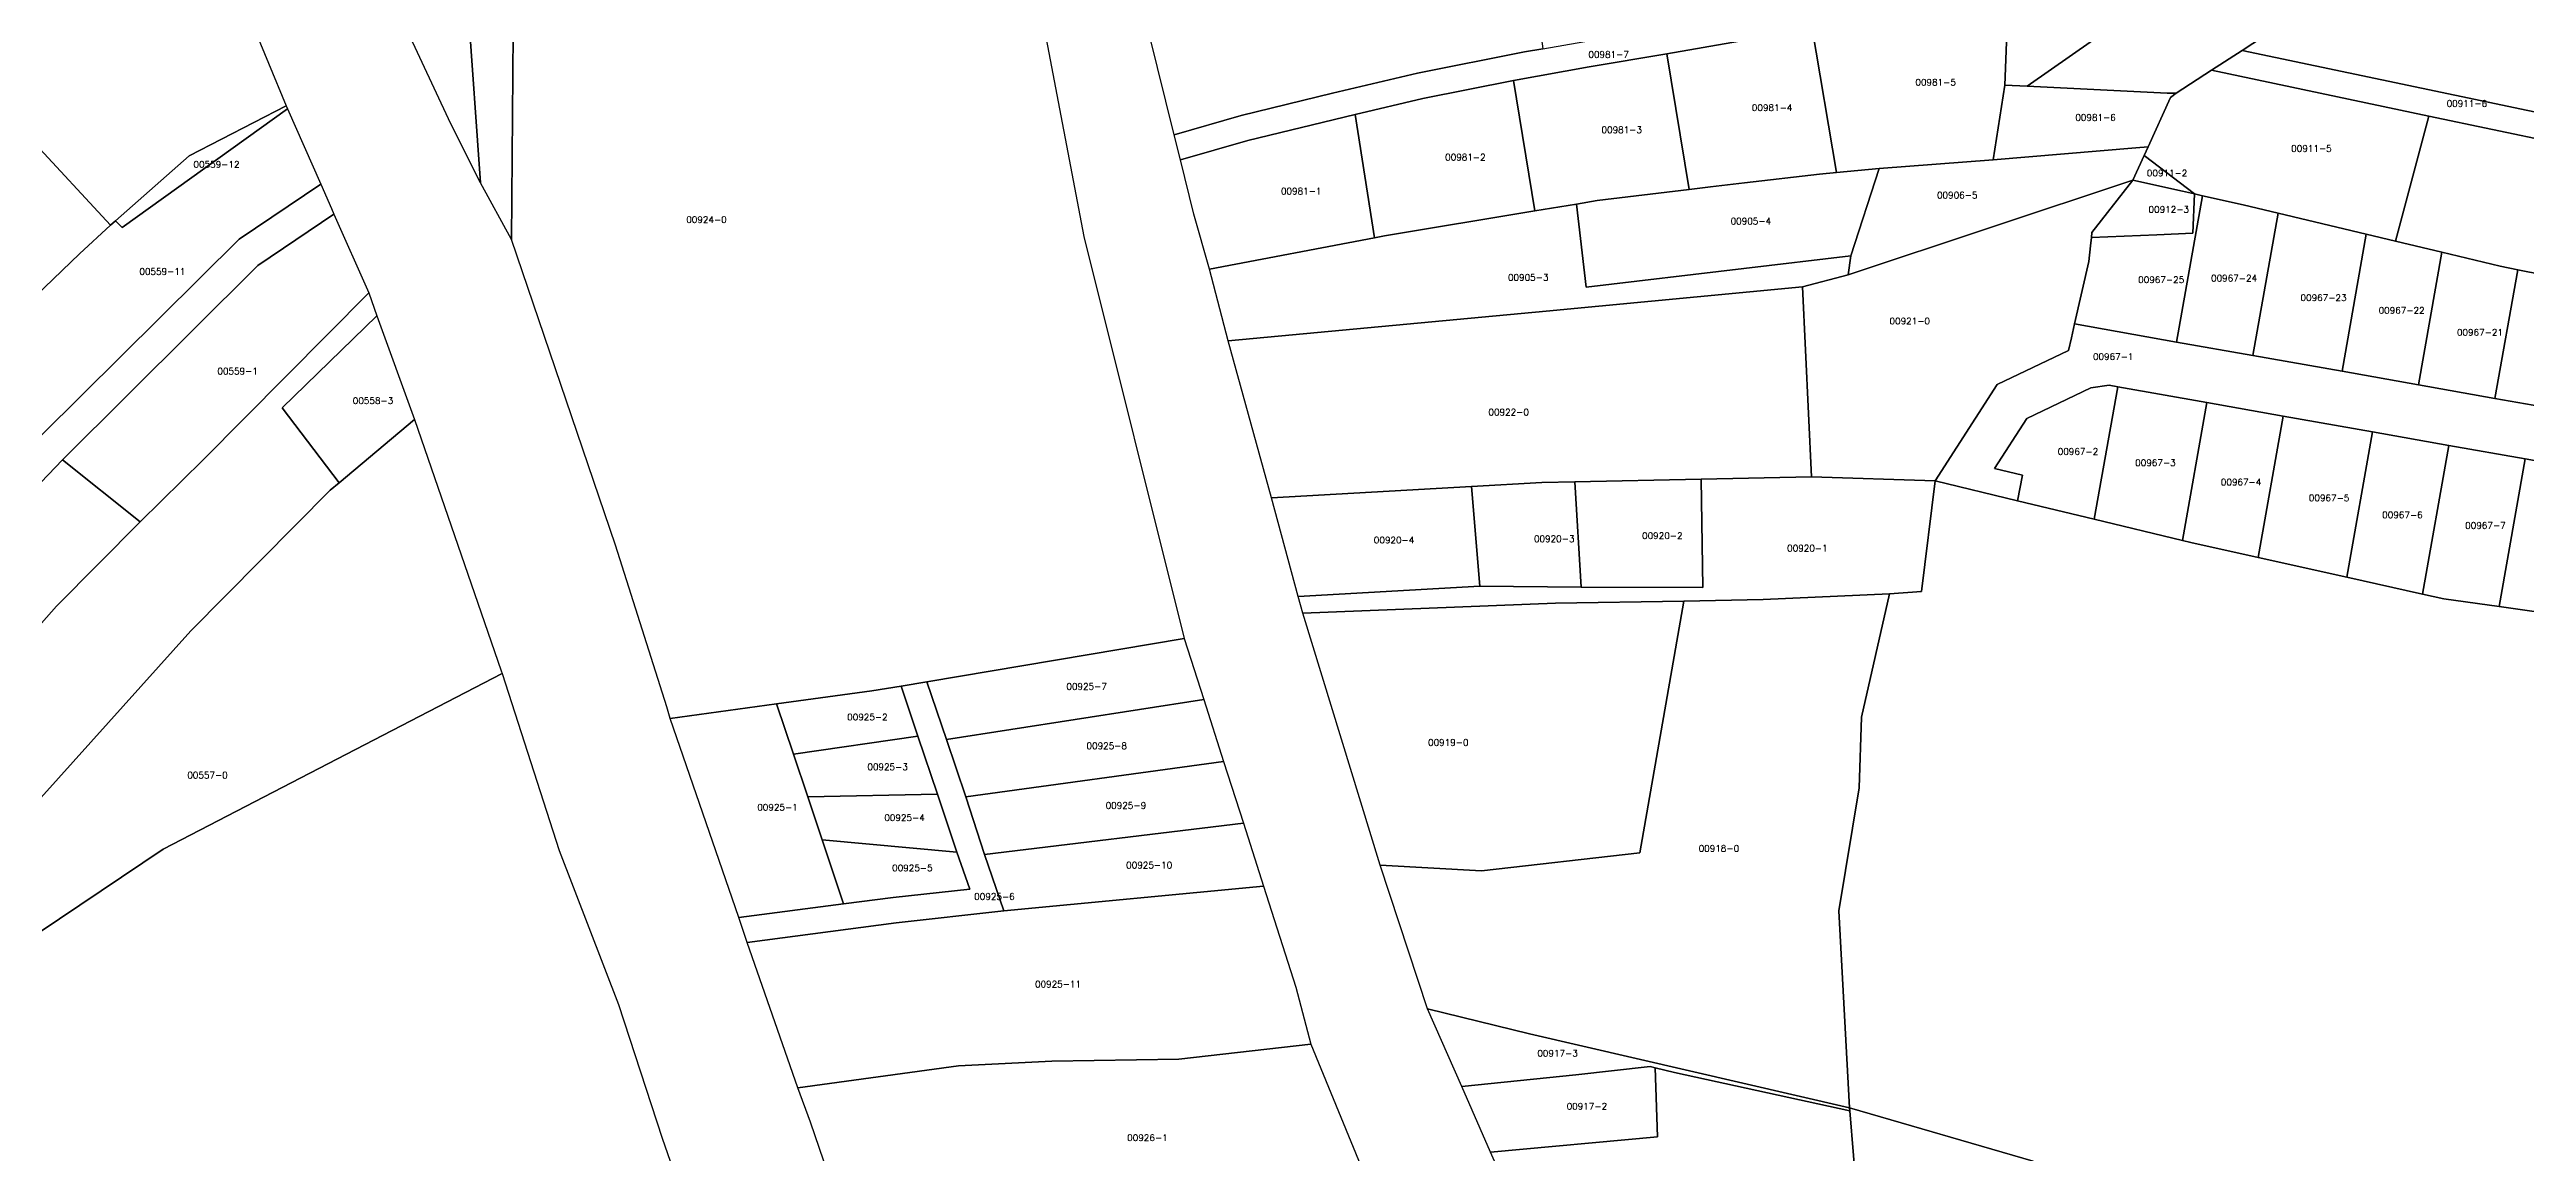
# Model space of a CAD drawing. Header units: metres. Extents: x 7423707 to 7427500, y 4706661 to 4708784.
# Drawn here: x 7424634.3 to 7425017.2, y 4708174.2 to 4708344.9 of the extents above; entities that cross this region are included whole.
import ezdxf

# ---------------------------------------------------------------- set-up
doc = ezdxf.new("R2010")
doc.units = ezdxf.units.M
doc.layers.add('Numrat_Parcelave', color=7, linetype='Continuous')
doc.layers.add('Parcelat_kadastrale2021', color=7, linetype='Continuous')
doc.styles.get("Standard").update_dxf_attribs({"font": 'simplex.shx'})

msp = doc.modelspace()

# ---------------------------------------------------------------- linework, layer by layer
at = {"layer": 'Parcelat_kadastrale2021'}
for points in [[(7424672.7, 4708384.38), (7424656.32, 4708417.68), (7424640.94, 4708444.49), (7424665.89, 4708451.98), (7424676.76, 4708464.18), (7424674.86, 4708449.16), (7424673.41, 4708437.76), (7424681.51, 4708416.27), (7424702.65, 4708403.49), (7424708.32, 4708402.56), (7424723.97, 4708399.97), (7424706.35, 4708376.54), (7424698.95, 4708351.26), (7424700.89, 4708324.31), (7424696.31, 4708333.47), (7424689.26, 4708348.44)], [(7424700.89, 4708324.31), (7424698.95, 4708351.26), (7424706.35, 4708376.54), (7424723.97, 4708399.97), (7424729.52, 4708402.67), (7424750.34, 4708412.82), (7424772.77, 4708423.75), (7424775.41, 4708413), (7424745.16, 4708399.03), (7424729.96, 4708392.04), (7424715.87, 4708377.95), (7424706, 4708353.99), (7424705.65, 4708315.59)], [(7424928.19, 4708377.3), (7424948.83, 4708398.8), (7424960.34, 4708386.16), (7424968.07, 4708373.1), (7424981.2, 4708350.03), (7424978.32, 4708348.17), (7424970.74, 4708360.84), (7424939.99, 4708339.27), (7424936.53, 4708339.44), (7424936.78, 4708346.06), (7424936.94, 4708353.74), (7424937.02, 4708357.82), (7424937.87, 4708375.27)], [(7424652.27, 4708379.45), (7424662.66, 4708356.11), (7424670.83, 4708336.26), (7424655.84, 4708328.51), (7424644.45, 4708318.45), (7424643.68, 4708317.77), (7424619.22, 4708344.18)], [(7424705.65, 4708315.59), (7424706, 4708353.99), (7424721.77, 4708357.78), (7424750.83, 4708369.32), (7424781.67, 4708381.56), (7424794.17, 4708316.03), (7424809.67, 4708253.84), (7424769.91, 4708247.17), (7424765.92, 4708246.5), (7424761.4, 4708245.74), (7424746.65, 4708243.75), (7424730.22, 4708241.51), (7424729.69, 4708243.27), (7424721.76, 4708268.29)], [(7424804.26, 4708347.38), (7424857.68, 4708364.38), (7424862.15, 4708365.3), (7424864.91, 4708346.61), (7424865.14, 4708345.07), (7424862.28, 4708344.58), (7424845.72, 4708341.28), (7424832.62, 4708338.19), (7424818.5, 4708334.73), (7424808.13, 4708331.76)], [(7424978.32, 4708348.17), (7424973.25, 4708344.82), (7424968.49, 4708341.74), (7424963.03, 4708338.2), (7424961.63, 4708338.18), (7424939.99, 4708339.27), (7424970.74, 4708360.84)], [(7425022.4, 4708362.44), (7425041.61, 4708357.68), (7425090.4, 4708347.46), (7425139.2, 4708342.17), (7425127.03, 4708316.49), (7425077.72, 4708322.97), (7425039.39, 4708330.93), (7425022.58, 4708334.43), (7424973.25, 4708344.82), (7424978.32, 4708348.17), (7424981.2, 4708350.03), (7424984.08, 4708351.89), (7424997.19, 4708352.75), (7425000.44, 4708352.97), (7425021.05, 4708361.85)], [(7424892.35, 4708349.65), (7424904.71, 4708351.9), (7424919.57, 4708354.3), (7424934.99, 4708357.44), (7424937.02, 4708357.82), (7424936.94, 4708353.74), (7424920.29, 4708350.36), (7424906.74, 4708348.2), (7424884.31, 4708344.29), (7424872.28, 4708342.25), (7424860.56, 4708340.16), (7424846.57, 4708337.37), (7424836.11, 4708334.91), (7424819.53, 4708330.87), (7424809.09, 4708327.87), (7424808.13, 4708331.76), (7424818.5, 4708334.73), (7424832.62, 4708338.19), (7424845.72, 4708341.28), (7424862.28, 4708344.58), (7424865.14, 4708345.07), (7424871.61, 4708346.2), (7424889.96, 4708349.3)], [(7424934.75, 4708327.87), (7424917.13, 4708326.56), (7424910.53, 4708325.93), (7424906.74, 4708348.2), (7424920.29, 4708350.36), (7424936.94, 4708353.74), (7424936.78, 4708346.06), (7424936.53, 4708339.44)], [(7424896.28, 4708324.33), (7424891.06, 4708323.71), (7424887.74, 4708323.31), (7424884.31, 4708344.29), (7424906.74, 4708348.2), (7424910.53, 4708325.93), (7424907.91, 4708325.67)], [(7424621.25, 4708296.46), (7424600.16, 4708323.33), (7424619.22, 4708344.18), (7424643.68, 4708317.77), (7424638.86, 4708313.33)], [(7424873.53, 4708321.59), (7424870.32, 4708321.05), (7424863.86, 4708319.98), (7424860.56, 4708340.16), (7424872.28, 4708342.25), (7424884.31, 4708344.29), (7424887.74, 4708323.31)], [(7424973.25, 4708344.82), (7425022.58, 4708334.43), (7425039.39, 4708330.93), (7425038.36, 4708327.06), (7425021.76, 4708330.51), (7425002.08, 4708334.66), (7424968.49, 4708341.74)], [(7424863.86, 4708319.98), (7424840.62, 4708316.11), (7424839.11, 4708315.83), (7424836.11, 4708334.91), (7424846.57, 4708337.37), (7424860.56, 4708340.16)], [(7424962.17, 4708337.51), (7424963.03, 4708338.2), (7424968.49, 4708341.74), (7425002.08, 4708334.66), (7424996.92, 4708315.32), (7424992.43, 4708316.38), (7424978.79, 4708319.64), (7424973.38, 4708320.94), (7424967.08, 4708322.34), (7424965.86, 4708322.61), (7424958.09, 4708328.58), (7424958.7, 4708329.91)], [(7424655.84, 4708328.51), (7424670.83, 4708336.26), (7424671.05, 4708335.76), (7424645.46, 4708317.41), (7424644.45, 4708318.45)], [(7424963.03, 4708338.2), (7424962.17, 4708337.51), (7424958.7, 4708329.91), (7424956.79, 4708329.72), (7424934.75, 4708327.87), (7424936.53, 4708339.44), (7424939.99, 4708339.27), (7424961.63, 4708338.18)], [(7424676.19, 4708324.11), (7424663.55, 4708315.63), (7424633.05, 4708285.38), (7424621.25, 4708296.46), (7424638.86, 4708313.33), (7424643.68, 4708317.77), (7424644.45, 4708318.45), (7424645.46, 4708317.41), (7424671.05, 4708335.76)], [(7424813.61, 4708310.96), (7424811.17, 4708319.46), (7424809.09, 4708327.87), (7424819.53, 4708330.87), (7424836.11, 4708334.91), (7424839.11, 4708315.83)], [(7425013.15, 4708311.44), (7425004.13, 4708313.59), (7424996.92, 4708315.32), (7425002.08, 4708334.66), (7425021.76, 4708330.51), (7425038.36, 4708327.06), (7425033.16, 4708307.48), (7425027.61, 4708308.57), (7425015.84, 4708310.9)], [(7424958.7, 4708329.91), (7424958.09, 4708328.58), (7424956.34, 4708324.74), (7424912.33, 4708310.12), (7424912.73, 4708313.02), (7424917.13, 4708326.56), (7424934.75, 4708327.87), (7424956.79, 4708329.72)], [(7424958.09, 4708328.58), (7424965.86, 4708322.61), (7424964.02, 4708323.03), (7424956.34, 4708324.74)], [(7424917.13, 4708326.56), (7424912.73, 4708313.02), (7424896.2, 4708311.09), (7424871.83, 4708308.19), (7424870.32, 4708321.05), (7424873.53, 4708321.59), (7424887.74, 4708323.31), (7424891.06, 4708323.71), (7424896.28, 4708324.33), (7424907.91, 4708325.67), (7424910.53, 4708325.93)], [(7424925.77, 4708278.23), (7424906.66, 4708278.85), (7424905.27, 4708308.26), (7424912.33, 4708310.12), (7424956.34, 4708324.74), (7424949.99, 4708316.64), (7424949.92, 4708315.9), (7424949.79, 4708314.57), (7424949.55, 4708312.14), (7424947.33, 4708302.5), (7424946.83, 4708300.35), (7424946.38, 4708298.4), (7424935.37, 4708293.12)], [(7424965.86, 4708322.61), (7424965.61, 4708316.53), (7424960.02, 4708316.31), (7424949.92, 4708315.9), (7424949.99, 4708316.64), (7424956.34, 4708324.74), (7424964.02, 4708323.03)], [(7424676.19, 4708324.11), (7424677.85, 4708320.36), (7424678.23, 4708319.5), (7424666.45, 4708311.53), (7424636.25, 4708281.48), (7424605.18, 4708249.01), (7424577.73, 4708220.56), (7424551.78, 4708192.02), (7424547.19, 4708187), (7424545.27, 4708188.42), (7424543.27, 4708189.9), (7424549.56, 4708196.77), (7424577.33, 4708227.15), (7424595.49, 4708246.07), (7424633.05, 4708285.38), (7424663.55, 4708315.63)], [(7424912.33, 4708310.12), (7424905.27, 4708308.26), (7424865.61, 4708304.48), (7424816.46, 4708299.91), (7424813.61, 4708310.96), (7424839.11, 4708315.83), (7424840.62, 4708316.11), (7424863.86, 4708319.98), (7424870.32, 4708321.05), (7424871.83, 4708308.19), (7424896.2, 4708311.09), (7424912.73, 4708313.02)], [(7424949.92, 4708315.9), (7424960.02, 4708316.31), (7424965.61, 4708316.53), (7424965.86, 4708322.61), (7424967.08, 4708322.34), (7424963.08, 4708299.71), (7424947.33, 4708302.5), (7424949.55, 4708312.14), (7424949.79, 4708314.57)], [(7424967.08, 4708322.34), (7424973.38, 4708320.94), (7424978.79, 4708319.64), (7424974.9, 4708297.62), (7424963.08, 4708299.71)], [(7424678.23, 4708319.5), (7424683.6, 4708307.32), (7424658.01, 4708281.49), (7424648.28, 4708271.91), (7424636.25, 4708281.48), (7424666.45, 4708311.53)], [(7424978.79, 4708319.64), (7424992.43, 4708316.38), (7424988.68, 4708295.18), (7424974.9, 4708297.62)], [(7424988.68, 4708295.18), (7424992.43, 4708316.38), (7424996.92, 4708315.32), (7425004.13, 4708313.59), (7425000.5, 4708293.09)], [(7425004.13, 4708313.59), (7425013.15, 4708311.44), (7425015.84, 4708310.9), (7425012.31, 4708291), (7425000.5, 4708293.09)], [(7425015.84, 4708310.9), (7425027.61, 4708308.57), (7425024.13, 4708288.9), (7425012.31, 4708291)], [(7424572.48, 4708162.02), (7424551.59, 4708163.31), (7424565.94, 4708181.61), (7424566.31, 4708182.09), (7424582.99, 4708200.02), (7424591.32, 4708209.35), (7424616.25, 4708237.29), (7424617.79, 4708239.04), (7424635.34, 4708258.84), (7424648.28, 4708271.91), (7424658.01, 4708281.49), (7424683.6, 4708307.32), (7424684.87, 4708303.75), (7424670.22, 4708289.55), (7424679.05, 4708277.95), (7424677.63, 4708276.8), (7424656.09, 4708255.03), (7424632.92, 4708229.2), (7424611.58, 4708207.67), (7424613.01, 4708206.04), (7424580.72, 4708171.3), (7424573.4, 4708163.37)], [(7424906.66, 4708278.85), (7424889.59, 4708278.5), (7424870.09, 4708278.08), (7424864.99, 4708277.97), (7424854.08, 4708277.35), (7424823.15, 4708275.6), (7424816.46, 4708299.91), (7424865.61, 4708304.48), (7424905.27, 4708308.26)], [(7424690.68, 4708287.71), (7424679.05, 4708277.95), (7424670.22, 4708289.55), (7424684.87, 4708303.75)], [(7424950.37, 4708272.31), (7424938.5, 4708275.17), (7424939.3, 4708279.14), (7424934.96, 4708280.13), (7424939.97, 4708287.89), (7424949.85, 4708292.63), (7424952.68, 4708293.02), (7424953.99, 4708292.79)], [(7424964, 4708269.03), (7424950.37, 4708272.31), (7424953.99, 4708292.79), (7424967.77, 4708290.35)], [(7424975.72, 4708266.39), (7424965.32, 4708268.72), (7424964, 4708269.03), (7424967.77, 4708290.35), (7424979.59, 4708288.26)], [(7424690.68, 4708287.71), (7424704.06, 4708248.87), (7424704.21, 4708248.42), (7424651.83, 4708221.3), (7424619.71, 4708199.74), (7424613.01, 4708206.04), (7424611.58, 4708207.67), (7424632.92, 4708229.2), (7424656.09, 4708255.03), (7424677.63, 4708276.8), (7424679.05, 4708277.95)], [(7424989.4, 4708263.34), (7424975.72, 4708266.39), (7424979.59, 4708288.26), (7424993.38, 4708285.82)], [(7425001.12, 4708260.73), (7424989.4, 4708263.34), (7424993.38, 4708285.82), (7425005.19, 4708283.73)], [(7425012.97, 4708258.79), (7425004.43, 4708260), (7425001.12, 4708260.73), (7425005.19, 4708283.73), (7425017.01, 4708281.63)], [(7424648.28, 4708271.91), (7424635.34, 4708258.84), (7424617.79, 4708239.04), (7424605.18, 4708249.01), (7424636.25, 4708281.48)], [(7424925.77, 4708278.23), (7424923.66, 4708261.15), (7424918.72, 4708260.79), (7424899.17, 4708259.91), (7424886.92, 4708259.65), (7424867.1, 4708259.3), (7424827.99, 4708257.8), (7424827.3, 4708260.36), (7424855.4, 4708261.96), (7424871.03, 4708261.79), (7424889.86, 4708261.76), (7424889.59, 4708278.5), (7424906.66, 4708278.85)], [(7424889.59, 4708278.5), (7424889.86, 4708261.76), (7424871.03, 4708261.79), (7424870.09, 4708278.08)], [(7425024.86, 4708257.11), (7425012.97, 4708258.79), (7425017.01, 4708281.63), (7425028.83, 4708279.54)], [(7424855.4, 4708261.96), (7424827.3, 4708260.36), (7424823.15, 4708275.6), (7424854.08, 4708277.35)], [(7424871.03, 4708261.79), (7424855.4, 4708261.96), (7424854.08, 4708277.35), (7424864.99, 4708277.97), (7424870.09, 4708278.08)], [(7424886.92, 4708259.65), (7424880.14, 4708220.72), (7424855.65, 4708217.9), (7424839.97, 4708218.78), (7424827.99, 4708257.8), (7424867.1, 4708259.3)], [(7424918.72, 4708260.79), (7424914.41, 4708241.68), (7424914.05, 4708230.76), (7424910.88, 4708211.73), (7424912.55, 4708181.26), (7424863.05, 4708192.71), (7424847.28, 4708196.59), (7424839.97, 4708218.78), (7424855.65, 4708217.9), (7424880.14, 4708220.72), (7424886.92, 4708259.65), (7424899.17, 4708259.91)], [(7424769.91, 4708247.17), (7424809.67, 4708253.84), (7424812.71, 4708244.43), (7424772.9, 4708238.23)], [(7424704.21, 4708248.42), (7424713.06, 4708221.05), (7424722.23, 4708197.24), (7424728.99, 4708176.59), (7424744.15, 4708132.86), (7424761.53, 4708080.08), (7424772.97, 4708045.8), (7424720.88, 4708027.84), (7424679.5, 4708013.22), (7424629.71, 4708080.54), (7424613.51, 4708105.35), (7424597.87, 4708128.93), (7424572.48, 4708162.02), (7424573.4, 4708163.37), (7424580.72, 4708171.3), (7424613.01, 4708206.04), (7424619.71, 4708199.74), (7424651.83, 4708221.3)], [(7424742.13, 4708206.83), (7424740.83, 4708210.73), (7424757.02, 4708212.81), (7424764.67, 4708213.79), (7424776.53, 4708215.08), (7424774.5, 4708220.8), (7424771.52, 4708229.76), (7424768.49, 4708238.76), (7424765.92, 4708246.5), (7424769.91, 4708247.17), (7424772.9, 4708238.23), (7424775.89, 4708229.39), (7424778.81, 4708220.46), (7424781.8, 4708211.73), (7424765.13, 4708209.88)], [(7424746.65, 4708243.75), (7424761.4, 4708245.74), (7424765.92, 4708246.5), (7424768.49, 4708238.76), (7424749.26, 4708235.95)], [(7424812.71, 4708244.43), (7424815.76, 4708234.84), (7424775.89, 4708229.39), (7424772.9, 4708238.23)], [(7424740.83, 4708210.73), (7424730.22, 4708241.51), (7424746.65, 4708243.75), (7424749.26, 4708235.95), (7424751.47, 4708229.35), (7424753.68, 4708222.74), (7424757.02, 4708212.81)], [(7424768.49, 4708238.76), (7424771.52, 4708229.76), (7424751.47, 4708229.35), (7424749.26, 4708235.95)], [(7424778.81, 4708220.46), (7424775.89, 4708229.39), (7424815.76, 4708234.84), (7424818.83, 4708225.31)], [(7424771.52, 4708229.76), (7424774.5, 4708220.8), (7424753.68, 4708222.74), (7424751.47, 4708229.35)], [(7424821.95, 4708215.55), (7424781.8, 4708211.73), (7424778.81, 4708220.46), (7424818.83, 4708225.31)], [(7424764.67, 4708213.79), (7424757.02, 4708212.81), (7424753.68, 4708222.74), (7424774.5, 4708220.8), (7424776.53, 4708215.08)], [(7424774.79, 4708187.78), (7424749.95, 4708184.35), (7424742.13, 4708206.83), (7424765.13, 4708209.88), (7424781.8, 4708211.73), (7424821.95, 4708215.55), (7424826.94, 4708199.93), (7424829.23, 4708191.13), (7424808.85, 4708188.82), (7424789.23, 4708188.49)], [(7424863.05, 4708192.71), (7424912.55, 4708181.26), (7424912.58, 4708180.82), (7424885.47, 4708186.72), (7424882.51, 4708187.45), (7424881.72, 4708187.64), (7424870.21, 4708186.39), (7424852.58, 4708184.55), (7424847.28, 4708196.59)], [(7424749.95, 4708184.35), (7424774.79, 4708187.78), (7424789.23, 4708188.49), (7424808.85, 4708188.82), (7424829.23, 4708191.13), (7424836.98, 4708172.28), (7424802.8, 4708168.58), (7424757.43, 4708162.94), (7424751.89, 4708179.06)], [(7424857.05, 4708174.4), (7424852.58, 4708184.55), (7424870.21, 4708186.39), (7424881.72, 4708187.64), (7424882.51, 4708187.45), (7424882.87, 4708176.78)], [(7424913.7, 4708166.99), (7424910.61, 4708159.68), (7424895.39, 4708158.16), (7424875.82, 4708156.21), (7424865.52, 4708155.19), (7424857.05, 4708174.4), (7424882.87, 4708176.78), (7424882.51, 4708187.45), (7424885.47, 4708186.72), (7424912.58, 4708180.82)], [(7424910.61, 4708159.68), (7424913.7, 4708166.99), (7424912.58, 4708180.82), (7424912.55, 4708181.26), (7424940.91, 4708173.01), (7424937.18, 4708154.15), (7424936.18, 4708149.14), (7424910.47, 4708157.38)]]:
    msp.add_lwpolyline(points, close=True, dxfattribs=at)
for points in [[(7425028.83, 4708279.54), (7425017.01, 4708281.63), (7425005.19, 4708283.73), (7424993.38, 4708285.82), (7424979.59, 4708288.26), (7424967.77, 4708290.35), (7424953.99, 4708292.79), (7424952.68, 4708293.02), (7424949.85, 4708292.63), (7424939.97, 4708287.89), (7424934.96, 4708280.13), (7424939.3, 4708279.14), (7424938.5, 4708275.17), (7424925.77, 4708278.23), (7424935.37, 4708293.12), (7424946.38, 4708298.4), (7424946.83, 4708300.35), (7424947.33, 4708302.5), (7424963.08, 4708299.71), (7424974.9, 4708297.62), (7424988.68, 4708295.18), (7425000.5, 4708293.09), (7425012.31, 4708291), (7425024.13, 4708288.9)], [(7424940.91, 4708173.01), (7424912.55, 4708181.26), (7424910.88, 4708211.73), (7424914.05, 4708230.76), (7424914.41, 4708241.68), (7424918.72, 4708260.79), (7424923.66, 4708261.15), (7424925.77, 4708278.23), (7424938.5, 4708275.17), (7424950.37, 4708272.31), (7424964, 4708269.03), (7424965.32, 4708268.72), (7424975.72, 4708266.39), (7424989.4, 4708263.34), (7425001.12, 4708260.73), (7425004.43, 4708260), (7425012.97, 4708258.79), (7425024.86, 4708257.11)]]:
    msp.add_lwpolyline(points, dxfattribs=at)

# ---------------------------------------------------------------- texts
at = {"layer": 'Numrat_Parcelave'}
for s, p in [('00981-7', (7424872.16, 4708343.68)), ('00981-5', (7424922.72, 4708339.38)), ('00981-4', (7424897.44, 4708335.45)), ('00911-6', (7425004.85, 4708336.1)), ('00981-3', (7424874.19, 4708332.03)), ('00981-6', (7424947.44, 4708333.93)), ('00981-2', (7424850.02, 4708327.79)), ('00911-5', (7424980.82, 4708329.14)), ('00559-12', (7424656.51, 4708326.68)), ('00911-2', (7424958.5, 4708325.34)), ('00981-1', (7424824.63, 4708322.54)), ('00906-5', (7424926.06, 4708321.92)), ('00912-3', (7424958.76, 4708319.72)), ('00924-0', (7424732.69, 4708318.14)), ('00905-4', (7424894.15, 4708317.91)), ('00559-11', (7424648.14, 4708310.12)), ('00905-3', (7424859.73, 4708309.2)), ('00967-25', (7424957.16, 4708308.85)), ('00967-24', (7424968.43, 4708309.08)), ('00967-23', (7424982.26, 4708306.06)), ('00921-0', (7424918.72, 4708302.46)), ('00967-22', (7424994.33, 4708304.1)), ('00967-21', (7425006.44, 4708300.7)), ('00967-1', (7424950.17, 4708296.95)), ('00559-1', (7424660.2, 4708294.71)), ('00558-3', (7424681.13, 4708290.14)), ('00922-0', (7424856.71, 4708288.37)), ('00967-2', (7424944.72, 4708282.27)), ('00967-3', (7424956.7, 4708280.54)), ('00967-4', (7424969.94, 4708277.55)), ('00967-5', (7424983.55, 4708275.1)), ('00967-6', (7424994.89, 4708272.47)), ('00967-7', (7425007.72, 4708270.84)), ('00920-4', (7424838.99, 4708268.58)), ('00920-3', (7424863.75, 4708268.78)), ('00920-2', (7424880.46, 4708269.26)), ('00920-1', (7424902.89, 4708267.32)), ('00925-7', (7424791.46, 4708245.94)), ('00925-2', (7424757.57, 4708241.21)), ('00925-8', (7424794.57, 4708236.76)), ('00919-0', (7424847.37, 4708237.28)), ('00557-0', (7424655.55, 4708232.23)), ('00925-3', (7424760.69, 4708233.5)), ('00925-1', (7424743.67, 4708227.25)), ('00925-4', (7424763.31, 4708225.64)), ('00925-9', (7424797.53, 4708227.53)), ('00918-0', (7424889.21, 4708220.89)), ('00925-5', (7424764.52, 4708217.87)), ('00925-10', (7424800.7, 4708218.31)), ('00925-6', (7424777.21, 4708213.45)), ('00925-11', (7424786.61, 4708199.9)), ('00917-3', (7424864.27, 4708189.21)), ('00917-2', (7424868.8, 4708181.01)), ('00926-1', (7424800.86, 4708176.15))]:
    msp.add_text(s, height=1, dxfattribs=at).set_placement(p)

doc.saveas('drawing.dxf')
